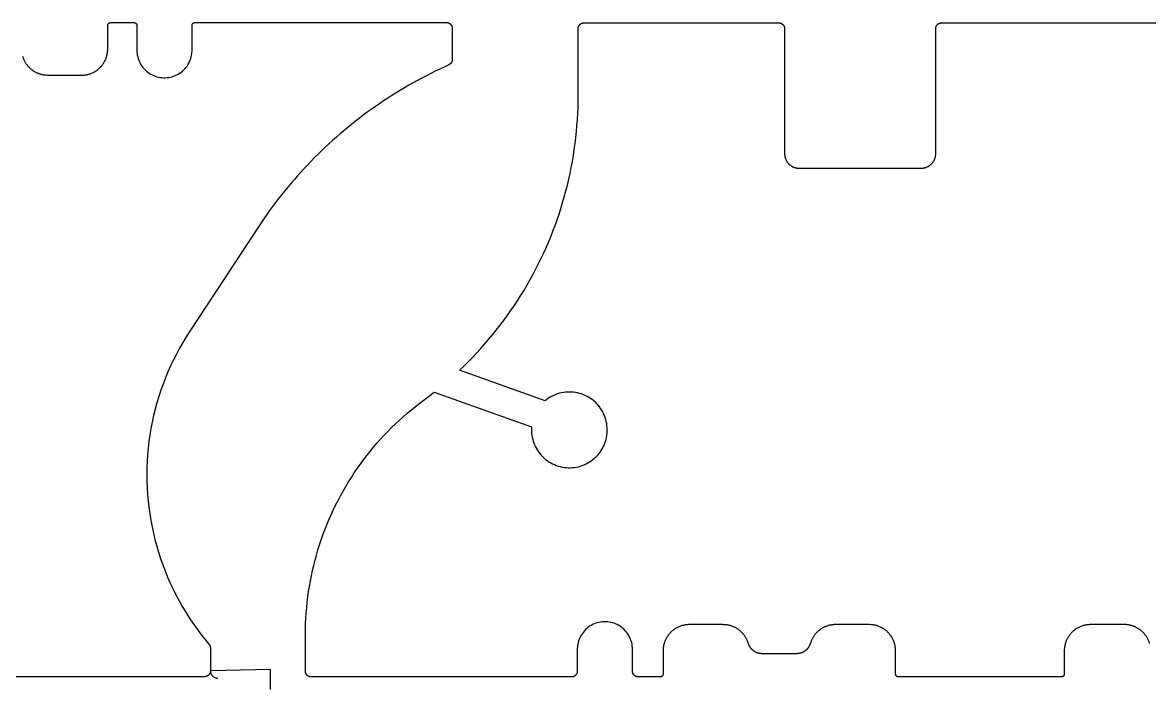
# Model space of a CAD drawing. Extents: x 15 to 3256, y 15 to 486.
# Drawn here: x 1513.2 to 1900.8, y 256.4 to 485.8 of the extents above; entities that cross this region are included whole.
import ezdxf

# ---------------------------------------------------------------- set-up
doc = ezdxf.new("R2010")
doc.units = 0

msp = doc.modelspace()

# ---------------------------------------------------------------- linework, layer by layer
at = {"layer": 'Layer 0', "color": 1}
for p, q in [((1542.5, 476.700012), (1542.5, 484.800018)), ((1543.5, 485.800018), (1551.5, 485.800018)), ((1552.5, 484.800018), (1552.5, 476.300018)), ((1571.5, 476.300018), (1571.5, 484.800018)), ((1572.5, 485.800018), (1659, 485.800018)), ((1706.300049, 485.700012), (1773.300049, 485.700012)), ((1829.300049, 485.700012), (1977.300049, 485.700012)), ((1661, 483.800018), (1661, 473.100006)), ((1704.300049, 460.700012), (1704.300049, 483.700012)), ((1775.300049, 483.700012), (1775.300049, 440.700012)), ((1827.300049, 440.700012), (1827.300049, 483.700012)), ((1521.800049, 467.700012), (1533.5, 467.700012)), ((1780.300049, 435.700012), (1822.300049, 435.700012)), ((1594.300049, 415.5), (1570.700073, 379.600006)), ((1693, 355.700012), (1663.5, 366.200012)), ((1651.300049, 356), (1654.800049, 358.700012)), ((1654.800049, 358.700012), (1688.300049, 346.700012)), ((1610.5, 262.700012), (1610.5, 275.399994)), ((1754.200073, 278.700012), (1742.5, 278.700012)), ((1804.5, 278.700012), (1792.800049, 278.700012)), ((1892.200073, 278.700012), (1880.5, 278.700012)), ((1577.800049, 270.700012), (1577.800049, 262.800018)), ((1704, 270.200012), (1704, 262.700012)), ((1723, 262.700012), (1723, 270.200012)), ((1733.5, 269.700012), (1733.5, 261.700012)), ((1779.400024, 268.700012), (1767.599976, 268.700012)), ((1813.5, 261.700012), (1813.5, 269.700012)), ((1871.5, 269.700012), (1871.5, 261.700012)), ((1575.800049, 260.800018), (1427.800049, 260.800018)), ((1598.5, 263.300018), (1577.800049, 262.800018)), ((1598.5, 256.399994), (1598.5, 263.300018)), ((1702, 260.700012), (1612.5, 260.700012)), ((1732.5, 260.700012), (1725, 260.700012)), ((1870.5, 260.700012), (1814.5, 260.700012))]:
    msp.add_line(p, q, dxfattribs=at)
for points in [[(1542.5, 484.800018), (1542.500488, 484.830811), (1542.501953, 484.861572), (1542.504272, 484.892273), (1542.507568, 484.922913), (1542.511841, 484.9534), (1542.516968, 484.983765), (1542.523193, 485.013947), (1542.530151, 485.043945), (1542.538208, 485.073669), (1542.546997, 485.10318), (1542.556885, 485.132385), (1542.567505, 485.161255), (1542.579102, 485.189789), (1542.591553, 485.217987), (1542.604858, 485.245758), (1542.619019, 485.273102), (1542.634033, 485.300018), (1542.64978, 485.326447), (1542.666382, 485.352386), (1542.683838, 485.377777), (1542.702026, 485.402649), (1542.720947, 485.426941), (1542.740601, 485.450623), (1542.760986, 485.473724), (1542.782104, 485.496155), (1542.803833, 485.517944), (1542.826294, 485.539032), (1542.849365, 485.559418), (1542.873047, 485.579102), (1542.897339, 485.598022), (1542.922241, 485.616211), (1542.947632, 485.633606), (1542.973511, 485.650238), (1543, 485.666046), (1543.026855, 485.68103), (1543.054199, 485.69519), (1543.082031, 485.708496), (1543.110229, 485.720917), (1543.138794, 485.732483), (1543.167603, 485.743164), (1543.196899, 485.75296), (1543.226318, 485.761841), (1543.256104, 485.769806), (1543.286011, 485.776855), (1543.316284, 485.78299), (1543.346558, 485.788177), (1543.377075, 485.79245), (1543.407715, 485.795746), (1543.438477, 485.798126), (1543.5, 485.800018)], [(1551.5, 485.800018), (1551.530762, 485.79953), (1551.561523, 485.798126), (1551.592163, 485.795746), (1551.622803, 485.79245), (1551.65332, 485.788208), (1551.683594, 485.78302), (1551.713745, 485.776886), (1551.743774, 485.769867), (1551.773438, 485.761902), (1551.802979, 485.753021), (1551.832153, 485.743256), (1551.860962, 485.732574), (1551.889526, 485.721039), (1551.917725, 485.708588), (1551.945435, 485.695313), (1551.972778, 485.681183), (1551.999756, 485.666199), (1552.026123, 485.650421), (1552.052002, 485.63382), (1552.077393, 485.616455), (1552.102295, 485.598297), (1552.126587, 485.579376), (1552.150269, 485.559723), (1552.17334, 485.539337), (1552.195801, 485.51828), (1552.217529, 485.496521), (1552.238647, 485.474121), (1552.259033, 485.45105), (1552.278687, 485.427399), (1552.297607, 485.403137), (1552.315796, 485.378296), (1552.333252, 485.352905), (1552.349854, 485.326996), (1552.365723, 485.300598), (1552.380737, 485.273712), (1552.394897, 485.246399), (1552.408203, 485.218628), (1552.420654, 485.190491), (1552.432251, 485.161987), (1552.442871, 485.133118), (1552.452637, 485.103943), (1552.461548, 485.074493), (1552.469604, 485.044769), (1552.476685, 485.014801), (1552.482788, 484.98465), (1552.488037, 484.954315), (1552.49231, 484.923828), (1552.495605, 484.893219), (1552.498047, 484.862549), (1552.5, 484.801025)], [(1571.5, 484.800018), (1571.500488, 484.830811), (1571.501953, 484.861572), (1571.504272, 484.892273), (1571.507568, 484.922913), (1571.511841, 484.9534), (1571.516968, 484.983765), (1571.523193, 485.013947), (1571.530151, 485.043945), (1571.538208, 485.073669), (1571.546997, 485.10318), (1571.556885, 485.132385), (1571.567505, 485.161255), (1571.579102, 485.189789), (1571.591553, 485.217987), (1571.604858, 485.245758), (1571.619019, 485.273102), (1571.634033, 485.300018), (1571.64978, 485.326447), (1571.666382, 485.352386), (1571.683838, 485.377777), (1571.702026, 485.402649), (1571.720947, 485.426941), (1571.740601, 485.450623), (1571.760986, 485.473724), (1571.782104, 485.496155), (1571.803833, 485.517944), (1571.826294, 485.539032), (1571.849365, 485.559418), (1571.873047, 485.579102), (1571.897339, 485.598022), (1571.922241, 485.616211), (1571.947632, 485.633606), (1571.973511, 485.650238), (1572, 485.666046), (1572.026855, 485.68103), (1572.054199, 485.69519), (1572.082031, 485.708496), (1572.110229, 485.720917), (1572.138794, 485.732483), (1572.167603, 485.743164), (1572.196899, 485.75296), (1572.226318, 485.761841), (1572.256104, 485.769806), (1572.286011, 485.776855), (1572.316284, 485.78299), (1572.346558, 485.788177), (1572.377075, 485.79245), (1572.407715, 485.795746), (1572.438477, 485.798126), (1572.5, 485.800018)], [(1659, 485.800018), (1659.061523, 485.799072), (1659.123047, 485.796234), (1659.184448, 485.791504), (1659.245605, 485.784882), (1659.306641, 485.776367), (1659.36731, 485.766022), (1659.427612, 485.753784), (1659.487549, 485.739685), (1659.546997, 485.723755), (1659.605957, 485.706024), (1659.664307, 485.686462), (1659.722046, 485.665131), (1659.779053, 485.642029), (1659.835449, 485.617188), (1659.890991, 485.590607), (1659.945679, 485.562347), (1659.99939, 485.53241), (1660.052246, 485.500824), (1660.104126, 485.467651), (1660.154907, 485.432861), (1660.20459, 485.396545), (1660.253174, 485.358734), (1660.300537, 485.319427), (1660.34668, 485.278687), (1660.391602, 485.236542), (1660.435059, 485.193024), (1660.477295, 485.148193), (1660.518066, 485.102081), (1660.557495, 485.054749), (1660.595337, 485.006226), (1660.631714, 484.956573), (1660.666504, 484.905792), (1660.699707, 484.854004), (1660.731323, 484.801178), (1660.761353, 484.747437), (1660.789673, 484.69278), (1660.816284, 484.637268), (1660.841187, 484.580963), (1660.86438, 484.523926), (1660.885742, 484.466217), (1660.905396, 484.407867), (1660.923218, 484.348938), (1660.939209, 484.28949), (1660.953369, 484.229584), (1660.965576, 484.16925), (1660.976074, 484.108582), (1660.984619, 484.047638), (1660.991333, 483.98645), (1660.996094, 483.925079), (1661, 483.802032)], [(1704.300049, 483.700012), (1704.301025, 483.761597), (1704.303833, 483.82312), (1704.308594, 483.884552), (1704.315186, 483.945801), (1704.32373, 484.006805), (1704.334106, 484.067505), (1704.346313, 484.127869), (1704.360474, 484.187836), (1704.376343, 484.247345), (1704.394165, 484.306305), (1704.413696, 484.364716), (1704.435059, 484.422485), (1704.458252, 484.479584), (1704.483154, 484.535919), (1704.509766, 484.591492), (1704.537964, 484.64621), (1704.567993, 484.700012), (1704.599609, 484.752869), (1704.632813, 484.804749), (1704.667603, 484.85556), (1704.703979, 484.905273), (1704.741943, 484.953857), (1704.78125, 485.001251), (1704.822021, 485.047394), (1704.864258, 485.092285), (1704.907837, 485.135834), (1704.952637, 485.17804), (1704.998779, 485.218811), (1705.046143, 485.258179), (1705.094727, 485.296051), (1705.144531, 485.332397), (1705.195313, 485.367218), (1705.247192, 485.400452), (1705.300049, 485.432068), (1705.353882, 485.462036), (1705.408569, 485.490326), (1705.464111, 485.516937), (1705.520508, 485.541809), (1705.577515, 485.564941), (1705.635376, 485.586334), (1705.693726, 485.605896), (1705.752686, 485.623657), (1705.812256, 485.639618), (1705.872192, 485.653717), (1705.932495, 485.665955), (1705.993286, 485.676331), (1706.054321, 485.684845), (1706.115479, 485.691467), (1706.17688, 485.696228), (1706.300049, 485.700012)], [(1773.300049, 485.700012), (1773.361572, 485.699066), (1773.423096, 485.696228), (1773.484497, 485.691498), (1773.545654, 485.684875), (1773.606689, 485.676361), (1773.667358, 485.666016), (1773.727661, 485.653778), (1773.787598, 485.639679), (1773.847046, 485.623749), (1773.906006, 485.606018), (1773.964355, 485.586456), (1774.022095, 485.565125), (1774.079102, 485.542023), (1774.135498, 485.517181), (1774.19104, 485.490601), (1774.245728, 485.462341), (1774.299438, 485.432404), (1774.352295, 485.400818), (1774.404175, 485.367645), (1774.454956, 485.332855), (1774.504639, 485.296539), (1774.553223, 485.258728), (1774.600586, 485.219421), (1774.646729, 485.17868), (1774.69165, 485.136536), (1774.735107, 485.093018), (1774.777344, 485.048187), (1774.818115, 485.002075), (1774.857544, 484.954742), (1774.895386, 484.906219), (1774.931763, 484.856567), (1774.966553, 484.805786), (1774.999756, 484.753998), (1775.031372, 484.701172), (1775.061401, 484.64743), (1775.089722, 484.592773), (1775.116333, 484.537262), (1775.141235, 484.480957), (1775.164429, 484.42392), (1775.185791, 484.366211), (1775.205444, 484.307861), (1775.223267, 484.248932), (1775.239258, 484.189484), (1775.253418, 484.129578), (1775.265625, 484.069244), (1775.276123, 484.008575), (1775.284668, 483.947632), (1775.291382, 483.886444), (1775.296143, 483.825073), (1775.300049, 483.702026)], [(1827.300049, 483.700012), (1827.301025, 483.761597), (1827.303833, 483.82312), (1827.308594, 483.884552), (1827.315186, 483.945801), (1827.32373, 484.006805), (1827.334106, 484.067505), (1827.346313, 484.127869), (1827.360474, 484.187836), (1827.376343, 484.247345), (1827.394165, 484.306305), (1827.413696, 484.364716), (1827.435059, 484.422485), (1827.458252, 484.479584), (1827.483154, 484.535919), (1827.509766, 484.591492), (1827.537964, 484.64621), (1827.567993, 484.700012), (1827.599609, 484.752869), (1827.632813, 484.804749), (1827.667603, 484.85556), (1827.703979, 484.905273), (1827.741943, 484.953857), (1827.78125, 485.001251), (1827.822021, 485.047394), (1827.864258, 485.092285), (1827.907837, 485.135834), (1827.952637, 485.17804), (1827.998779, 485.218811), (1828.046143, 485.258179), (1828.094727, 485.296051), (1828.144531, 485.332397), (1828.195313, 485.367218), (1828.247192, 485.400452), (1828.300049, 485.432068), (1828.353882, 485.462036), (1828.408569, 485.490326), (1828.464111, 485.516937), (1828.520508, 485.541809), (1828.577515, 485.564941), (1828.635376, 485.586334), (1828.693726, 485.605896), (1828.752686, 485.623657), (1828.812256, 485.639618), (1828.872192, 485.653717), (1828.932495, 485.665955), (1828.993286, 485.676331), (1829.054321, 485.684845), (1829.115479, 485.691467), (1829.17688, 485.696228), (1829.300049, 485.700012)], [(1513.200073, 474.200012), (1513.265991, 473.983643), (1513.33728, 473.769012), (1513.41394, 473.556274), (1513.496094, 473.34552), (1513.583374, 473.136902), (1513.676025, 472.930573), (1513.773804, 472.726654), (1513.876587, 472.525238), (1513.984619, 472.326508), (1514.097534, 472.130554), (1514.215332, 471.937531), (1514.338013, 471.747528), (1514.465454, 471.560699), (1514.597534, 471.377136), (1514.734253, 471.19696), (1514.875488, 471.020294), (1515.021118, 470.84726), (1515.171021, 470.677948), (1515.325195, 470.512482), (1515.483521, 470.350952), (1515.645752, 470.193481), (1515.812012, 470.040161), (1515.982178, 469.891083), (1516.155884, 469.746368), (1516.333252, 469.606079), (1516.51416, 469.470276), (1516.698364, 469.339111), (1516.885864, 469.212646), (1517.076538, 469.090942), (1517.270142, 468.974121), (1517.466675, 468.862183), (1517.665894, 468.75528), (1517.86792, 468.653412), (1518.072266, 468.556702), (1518.279053, 468.465149), (1518.488159, 468.378876), (1518.699341, 468.297913), (1518.912476, 468.22229), (1519.127441, 468.152069), (1519.344116, 468.087311), (1519.562378, 468.028046), (1519.782104, 467.974304), (1520.003052, 467.926147), (1520.225098, 467.883575), (1520.448242, 467.846619), (1520.672241, 467.815308), (1520.896973, 467.789642), (1521.122192, 467.769684), (1521.3479, 467.755432), (1521.800049, 467.744019)], [(1533.5, 467.700012), (1533.777344, 467.704285), (1534.054443, 467.717102), (1534.330933, 467.738464), (1534.606689, 467.768311), (1534.881348, 467.806671), (1535.154785, 467.853455), (1535.426636, 467.90863), (1535.696533, 467.972198), (1535.964478, 468.044006), (1536.230103, 468.124054), (1536.493042, 468.21228), (1536.753174, 468.308533), (1537.010132, 468.41275), (1537.263916, 468.524872), (1537.514038, 468.644714), (1537.760376, 468.772247), (1538.002563, 468.907288), (1538.240601, 469.049744), (1538.474121, 469.199432), (1538.702881, 469.356293), (1538.926636, 469.520081), (1539.145386, 469.690735), (1539.358643, 469.868011), (1539.566406, 470.051788), (1539.768433, 470.241882), (1539.964355, 470.43811), (1540.154297, 470.640259), (1540.337891, 470.848206), (1540.514893, 471.061676), (1540.685303, 471.280518), (1540.848877, 471.504517), (1541.005493, 471.733429), (1541.155029, 471.967072), (1541.297241, 472.2052), (1541.432007, 472.447601), (1541.559326, 472.694061), (1541.678955, 472.944305), (1541.790771, 473.19812), (1541.894775, 473.455261), (1541.990723, 473.715485), (1542.078613, 473.978546), (1542.158447, 474.244171), (1542.22998, 474.512146), (1542.293335, 474.782196), (1542.348267, 475.054077), (1542.394775, 475.327515), (1542.432739, 475.602234), (1542.462402, 475.878021), (1542.483398, 476.154602), (1542.5, 476.709015)], [(1552.5, 476.300018), (1552.518066, 475.714996), (1552.572021, 475.132202), (1552.661865, 474.553833), (1552.787109, 473.982117), (1552.947388, 473.419189), (1553.141968, 472.867188), (1553.370117, 472.328217), (1553.631104, 471.804321), (1553.923828, 471.297485), (1554.247192, 470.809631), (1554.599976, 470.342651), (1554.980957, 469.898254), (1555.388428, 469.478149), (1555.821167, 469.083984), (1556.277222, 468.717163), (1556.755005, 468.37915), (1557.252686, 468.071198), (1557.768433, 467.794464), (1558.300293, 467.550049), (1558.846191, 467.338806), (1559.403931, 467.161621), (1559.97168, 467.019073), (1560.546997, 466.911804), (1561.12793, 466.840118), (1561.712036, 466.804382), (1562.297363, 466.804688), (1562.881592, 466.841003), (1563.462402, 466.913239), (1564.037598, 467.021118), (1564.605103, 467.164185), (1565.162842, 467.341949), (1565.708374, 467.553741), (1566.23999, 467.798706), (1566.755493, 468.075928), (1567.25293, 468.384369), (1567.730347, 468.72287), (1568.186035, 469.090149), (1568.618286, 469.484772), (1569.025513, 469.905243), (1569.405884, 470.350006), (1569.758301, 470.817383), (1570.081177, 471.305542), (1570.373413, 471.812653), (1570.633789, 472.336792), (1570.86145, 472.876007), (1571.055542, 473.428192), (1571.21521, 473.991272), (1571.339844, 474.563141), (1571.429077, 475.141571), (1571.5, 476.309509)], [(1661, 473.10202), (1660.999512, 473.056), (1660.997925, 473.01004), (1660.995361, 472.964081), (1660.991699, 472.918243), (1660.987061, 472.872467), (1660.981201, 472.826813), (1660.974487, 472.781311), (1660.966553, 472.735962), (1660.957642, 472.690826), (1660.947754, 472.645905), (1660.936768, 472.601227), (1660.924805, 472.556793), (1660.911865, 472.512665), (1660.897827, 472.468842), (1660.882813, 472.425354), (1660.866699, 472.382233), (1660.849731, 472.339478), (1660.831787, 472.297119), (1660.812866, 472.255188), (1660.792847, 472.213715), (1660.772095, 472.172699), (1660.750244, 472.132202), (1660.727539, 472.092194), (1660.703857, 472.052704), (1660.679321, 472.013794), (1660.653931, 471.975464), (1660.627563, 471.937714), (1660.600464, 471.900574), (1660.572388, 471.864075), (1660.543579, 471.828247), (1660.513916, 471.79306), (1660.483398, 471.758575), (1660.452148, 471.724823), (1660.420166, 471.691772), (1660.387451, 471.659485), (1660.353882, 471.62796), (1660.319702, 471.597198), (1660.28479, 471.56723), (1660.249146, 471.538086), (1660.212891, 471.509766), (1660.176025, 471.482269), (1660.138428, 471.455658), (1660.100342, 471.429901), (1660.061646, 471.405029), (1660.022339, 471.381073), (1659.982544, 471.358002), (1659.942261, 471.335846), (1659.901367, 471.314636), (1659.860107, 471.294403), (1659.776123, 471.256744)], [(1659.799927, 471.199982), (1658.243652, 470.494385), (1656.69519, 469.771393), (1655.155029, 469.031189), (1653.623169, 468.273834), (1652.099976, 467.49939), (1650.585449, 466.708008), (1649.079834, 465.89975), (1647.583374, 465.074707), (1646.096191, 464.233032), (1644.618408, 463.374786), (1643.150513, 462.500092), (1641.692261, 461.60907), (1640.244263, 460.701813), (1638.806396, 459.778412), (1637.378906, 458.83905), (1635.961914, 457.883789), (1634.555786, 456.91275), (1633.160645, 455.926056), (1631.776489, 454.923889), (1630.403687, 453.906281), (1629.042358, 452.873413), (1627.692627, 451.825439), (1626.354614, 450.762421), (1625.028687, 449.68454), (1623.714722, 448.591888), (1622.413208, 447.48468), (1621.124023, 446.362976), (1619.847534, 445.226929), (1618.58374, 444.076721), (1617.332886, 442.912476), (1616.095093, 441.734314), (1614.870605, 440.542389), (1613.659424, 439.336884), (1612.461792, 438.11792), (1611.277832, 436.885681), (1610.107788, 435.640259), (1608.95166, 434.381866), (1607.809692, 433.110657), (1606.682007, 431.826752), (1605.568726, 430.530334), (1604.469971, 429.221558), (1603.385986, 427.900604), (1602.31665, 426.567596), (1601.262451, 425.222778), (1600.223267, 423.866241), (1599.199219, 422.498169), (1598.190552, 421.118774), (1597.197388, 419.72818), (1596.219849, 418.326599), (1594.312378, 415.491821)], [(1663.5, 366.199921), (1664.998413, 367.63562), (1666.473877, 369.095062), (1667.925659, 370.57785), (1669.35376, 372.083618), (1670.757568, 373.611969), (1672.136841, 375.162567), (1673.491089, 376.734955), (1674.82019, 378.328766), (1676.123657, 379.943573), (1677.401123, 381.57901), (1678.652344, 383.234589), (1679.877075, 384.909973), (1681.074829, 386.604645), (1682.245361, 388.318237), (1683.388428, 390.050293), (1684.503662, 391.800385), (1685.590942, 393.568024), (1686.64978, 395.352814), (1687.680054, 397.154266), (1688.681396, 398.971924), (1689.653564, 400.805328), (1690.596436, 402.654022), (1691.509644, 404.517548), (1692.392944, 406.395386), (1693.246216, 408.287109), (1694.069214, 410.192169), (1694.861572, 412.110168), (1695.623413, 414.040527), (1696.354248, 415.982819), (1697.053955, 417.936523), (1697.722412, 419.901154), (1698.359497, 421.87619), (1698.964844, 423.861145), (1699.538574, 425.85553), (1700.080322, 427.858795), (1700.589966, 429.870453), (1701.067627, 431.890015), (1701.512817, 433.916901), (1701.925659, 435.950653), (1702.30603, 437.990753), (1702.653809, 440.036652), (1702.96875, 442.08783), (1703.251099, 444.143799), (1703.500488, 446.203979), (1703.716919, 448.267914), (1703.900513, 450.334991), (1704.051025, 452.404785), (1704.168457, 454.476685), (1704.252808, 456.550201), (1704.322266, 460.699951)], [(1775.300049, 440.700012), (1775.302368, 440.546051), (1775.30957, 440.392212), (1775.321411, 440.238678), (1775.337891, 440.085571), (1775.359253, 439.933044), (1775.385132, 439.781281), (1775.415771, 439.630341), (1775.45105, 439.480438), (1775.490967, 439.331696), (1775.535278, 439.184265), (1775.584229, 439.038239), (1775.637695, 438.893799), (1775.695557, 438.751099), (1775.75769, 438.610199), (1775.824219, 438.471313), (1775.89502, 438.334534), (1775.969971, 438.200012), (1776.04895, 438.067841), (1776.13208, 437.938202), (1776.219116, 437.811157), (1776.309937, 437.686859), (1776.404663, 437.565399), (1776.503052, 437.44693), (1776.60498, 437.331543), (1776.710449, 437.21936), (1776.819336, 437.110443), (1776.931519, 437.004974), (1777.046997, 436.902985), (1777.165405, 436.804626), (1777.286865, 436.70993), (1777.411133, 436.619019), (1777.538208, 436.532013), (1777.667847, 436.448944), (1777.800049, 436.369904), (1777.93457, 436.294952), (1778.071289, 436.224213), (1778.210205, 436.157684), (1778.351074, 436.09549), (1778.493774, 436.037659), (1778.638306, 435.984253), (1778.784302, 435.935303), (1778.931763, 435.8909), (1779.080444, 435.851044), (1779.230347, 435.815765), (1779.381348, 435.785156), (1779.533081, 435.759186), (1779.685547, 435.737915), (1779.838745, 435.721344), (1779.992188, 435.709503), (1780.300049, 435.700012)], [(1822.300049, 435.700012), (1822.454102, 435.702393), (1822.608032, 435.709503), (1822.761719, 435.721375), (1822.914917, 435.737946), (1823.067505, 435.759247), (1823.21936, 435.785248), (1823.370361, 435.815918), (1823.520386, 435.851227), (1823.669189, 435.891113), (1823.816772, 435.935608), (1823.962891, 435.984589), (1824.1073, 436.038086), (1824.250122, 436.095978), (1824.391113, 436.158264), (1824.530029, 436.224854), (1824.66687, 436.295685), (1824.801514, 436.370728), (1824.933716, 436.44986), (1825.063477, 436.53302), (1825.190552, 436.620148), (1825.314819, 436.711182), (1825.436401, 436.805969), (1825.55481, 436.904449), (1825.670288, 437.006561), (1825.782471, 437.112152), (1825.891357, 437.221161), (1825.996826, 437.333496), (1826.098877, 437.449005), (1826.197266, 437.567596), (1826.29187, 437.689178), (1826.382813, 437.813629), (1826.469849, 437.940796), (1826.552856, 438.070587), (1826.631836, 438.202911), (1826.706787, 438.337555), (1826.777466, 438.474487), (1826.843872, 438.613495), (1826.906006, 438.754517), (1826.963745, 438.897369), (1827.01709, 439.041931), (1827.065918, 439.18808), (1827.110352, 439.335663), (1827.150024, 439.484528), (1827.185181, 439.634552), (1827.215698, 439.785614), (1827.241577, 439.9375), (1827.262695, 440.090149), (1827.279175, 440.243347), (1827.290894, 440.397003), (1827.300049, 440.705017)], [(1570.700073, 379.600067), (1569.480835, 377.689636), (1568.310059, 375.749146), (1567.188599, 373.779785), (1566.116943, 371.782837), (1565.095825, 369.759552), (1564.125977, 367.711243), (1563.208008, 365.63916), (1562.342529, 363.544617), (1561.529907, 361.428986), (1560.770874, 359.293549), (1560.065796, 357.139709), (1559.415039, 354.968811), (1558.819214, 352.782196), (1558.278564, 350.581299), (1557.793579, 348.367523), (1557.364258, 346.142212), (1556.991211, 343.906799), (1556.674438, 341.66272), (1556.414307, 339.411377), (1556.210938, 337.154205), (1556.064331, 334.892639), (1555.974731, 332.628082), (1555.942139, 330.362), (1555.966553, 328.095795), (1556.048096, 325.830933), (1556.186523, 323.568848), (1556.381836, 321.310944), (1556.633789, 319.058685), (1556.942505, 316.813477), (1557.307495, 314.576752), (1557.72876, 312.349915), (1558.205811, 310.134399), (1558.738525, 307.931549), (1559.326538, 305.742828), (1559.96936, 303.569611), (1560.666748, 301.413239), (1561.418091, 299.275085), (1562.223145, 297.156555), (1563.081055, 295.058929), (1563.991577, 292.983551), (1564.954102, 290.931732), (1565.967773, 288.904785), (1567.032349, 286.904022), (1568.146729, 284.930634), (1569.310547, 282.985931), (1570.522827, 281.071136), (1571.782959, 279.187469), (1573.090088, 277.33609), (1574.443481, 275.518188), (1577.285156, 271.987335)], [(1712.900146, 339.800049), (1713.199585, 340.430084), (1713.464844, 341.075287), (1713.69519, 341.733765), (1713.889893, 342.403656), (1714.048462, 343.082977), (1714.17041, 343.769867), (1714.255371, 344.46228), (1714.303101, 345.158234), (1714.313354, 345.855774), (1714.286377, 346.552826), (1714.222046, 347.247467), (1714.120483, 347.937653), (1713.982178, 348.621399), (1713.807495, 349.296753), (1713.596802, 349.961792), (1713.350708, 350.614563), (1713.070068, 351.253204), (1712.755615, 351.875916), (1712.408203, 352.480865), (1712.028931, 353.066345), (1711.618774, 353.630646), (1711.178955, 354.17218), (1710.710815, 354.689331), (1710.215576, 355.180695), (1709.694824, 355.644806), (1709.149902, 356.080322), (1708.582397, 356.486053), (1707.993896, 356.860748), (1707.386353, 357.2034), (1706.761108, 357.513), (1706.120361, 357.788666), (1705.465698, 358.029572), (1704.79895, 358.235077), (1704.122314, 358.404541), (1703.4375, 358.537537), (1702.746582, 358.633606), (1702.051392, 358.692535), (1701.354126, 358.714142), (1700.656738, 358.698334), (1699.961182, 358.645203), (1699.269409, 358.55484), (1698.583496, 358.427582), (1697.905396, 358.263733), (1697.237061, 358.063782), (1696.580444, 357.828308), (1695.937378, 357.557983), (1695.309692, 357.253601), (1694.699097, 356.916016), (1694.107666, 356.546204), (1692.988281, 355.714233)], [(1610.5, 275.399994), (1610.516846, 277.237732), (1610.567505, 279.074829), (1610.651978, 280.910675), (1610.770142, 282.74469), (1610.921875, 284.576202), (1611.1073, 286.404633), (1611.326416, 288.22934), (1611.578857, 290.049683), (1611.864868, 291.865112), (1612.184082, 293.674988), (1612.536499, 295.478668), (1612.921997, 297.275574), (1613.340576, 299.065094), (1613.79187, 300.846619), (1614.275757, 302.619537), (1614.792236, 304.38327), (1615.341064, 306.137238), (1615.921997, 307.880798), (1616.534912, 309.613403), (1617.179443, 311.334442), (1617.855591, 313.043335), (1618.56311, 314.739532), (1619.301514, 316.422424), (1620.070801, 318.091461), (1620.870605, 319.746094), (1621.700684, 321.385742), (1622.560791, 323.009857), (1623.450562, 324.617889), (1624.369751, 326.20932), (1625.318115, 327.783569), (1626.295166, 329.340118), (1627.300659, 330.878479), (1628.334229, 332.398071), (1629.395508, 333.898438), (1630.484253, 335.379028), (1631.600098, 336.839355), (1632.742432, 338.278961), (1633.911133, 339.697296), (1635.105713, 341.093933), (1636.325684, 342.468384), (1637.570679, 343.82016), (1638.840454, 345.148865), (1640.134277, 346.453979), (1641.452026, 347.735107), (1642.792969, 348.991791), (1644.156738, 350.223633), (1645.543091, 351.430237), (1646.951294, 352.611115), (1648.380859, 353.76593), (1651.302979, 355.995972)], [(1688.300049, 346.700012), (1688.265015, 345.998474), (1688.267822, 345.296051), (1688.308472, 344.594818), (1688.386841, 343.89679), (1688.502686, 343.20401), (1688.655762, 342.518433), (1688.845459, 341.842133), (1689.071289, 341.177002), (1689.33252, 340.525024), (1689.628662, 339.888031), (1689.958618, 339.267944), (1690.321411, 338.666504), (1690.716064, 338.08548), (1691.141602, 337.52655), (1691.596436, 336.991333), (1692.07959, 336.481415), (1692.589355, 335.99823), (1693.124512, 335.543213), (1693.68335, 335.117676), (1694.264282, 334.722839), (1694.865601, 334.359863), (1695.485718, 334.029816), (1696.122559, 333.733643), (1696.774536, 333.472168), (1697.439575, 333.246216), (1698.115845, 333.056396), (1698.801392, 332.903259), (1699.494141, 332.787262), (1700.192261, 332.708771), (1700.893433, 332.667938), (1701.595825, 332.664948), (1702.297363, 332.699799), (1702.996094, 332.772369), (1703.689819, 332.882477), (1704.376587, 333.029785), (1705.054443, 333.213837), (1705.721436, 333.434143), (1706.37561, 333.690063), (1707.015015, 333.980804), (1707.637817, 334.305573), (1708.24231, 334.663422), (1708.826538, 335.053314), (1709.388916, 335.474091), (1709.927979, 335.92453), (1710.441895, 336.403351), (1710.929199, 336.909149), (1711.388672, 337.44046), (1711.818848, 337.995758), (1712.218506, 338.573425), (1712.921631, 339.789063)], [(1723, 270.209503), (1722.981445, 270.794128), (1722.92688, 271.376495), (1722.836548, 271.954407), (1722.710938, 272.525665), (1722.550293, 273.088104), (1722.355469, 273.639618), (1722.126953, 274.17807), (1721.865845, 274.701447), (1721.572998, 275.207764), (1721.249512, 275.695099), (1720.896606, 276.161591), (1720.515747, 276.605469), (1720.108154, 277.025085), (1719.675659, 277.418823), (1719.219727, 277.785217), (1718.742065, 278.122833), (1718.244507, 278.43042), (1717.729004, 278.706787), (1717.19751, 278.950928), (1716.651978, 279.161896), (1716.094482, 279.338867), (1715.5271, 279.481232), (1714.952026, 279.588379), (1714.371582, 279.659943), (1713.78772, 279.695648), (1713.202759, 279.695374), (1712.619019, 279.659088), (1712.038574, 279.586914), (1711.463623, 279.479187), (1710.896484, 279.336273), (1710.339111, 279.158752), (1709.793823, 278.947235), (1709.262451, 278.702576), (1708.747314, 278.425659), (1708.25, 278.117584), (1707.772705, 277.77948), (1707.317139, 277.412659), (1706.88501, 277.018494), (1706.477905, 276.59848), (1706.097412, 276.154205), (1705.745117, 275.687347), (1705.422119, 275.199707), (1705.129639, 274.693085), (1704.869019, 274.169464), (1704.641113, 273.630768), (1704.446777, 273.079071), (1704.286743, 272.516479), (1704.161621, 271.945099), (1704.072021, 271.367096), (1704, 270.200012)], [(1742.5, 278.700012), (1742.2229, 278.69574), (1741.945923, 278.682953), (1741.669556, 278.661621), (1741.394043, 278.631805), (1741.119507, 278.593506), (1740.846191, 278.546783), (1740.574585, 278.491638), (1740.30481, 278.428192), (1740.036987, 278.356445), (1739.771606, 278.276489), (1739.508789, 278.188385), (1739.248779, 278.092255), (1738.991943, 277.988159), (1738.738403, 277.87619), (1738.488403, 277.75647), (1738.242188, 277.62912), (1738, 277.494232), (1737.762085, 277.351959), (1737.528687, 277.202423), (1737.300049, 277.045776), (1737.076294, 276.882172), (1736.857666, 276.711731), (1736.644409, 276.534668), (1736.436768, 276.351105), (1736.234741, 276.161224), (1736.038818, 275.96521), (1735.848877, 275.763275), (1735.665405, 275.555573), (1735.488281, 275.342316), (1735.317871, 275.123718), (1735.154175, 274.899994), (1734.997559, 274.671295), (1734.848022, 274.437897), (1734.705811, 274.200012), (1734.570923, 273.957855), (1734.443481, 273.71167), (1734.323853, 273.46167), (1734.211914, 273.208099), (1734.107788, 272.951202), (1734.011597, 272.691223), (1733.923584, 272.428406), (1733.843628, 272.162994), (1733.771851, 271.895233), (1733.708374, 271.625427), (1733.653198, 271.35376), (1733.606567, 271.080536), (1733.568237, 270.80603), (1733.538452, 270.530426), (1733.51709, 270.254059), (1733.5, 269.700012)], [(1762.800049, 272.300018), (1762.732178, 272.514557), (1762.659058, 272.727325), (1762.580566, 272.938202), (1762.496948, 273.147034), (1762.407959, 273.353699), (1762.313965, 273.558105), (1762.214722, 273.760071), (1762.110596, 273.959473), (1762.001465, 274.15625), (1761.887451, 274.350189), (1761.768555, 274.541229), (1761.644897, 274.729218), (1761.516724, 274.914093), (1761.383789, 275.095642), (1761.24646, 275.273865), (1761.104736, 275.448547), (1760.958618, 275.619659), (1760.808228, 275.787018), (1760.653687, 275.950592), (1760.495239, 276.110229), (1760.332642, 276.265869), (1760.166382, 276.417358), (1759.996338, 276.564667), (1759.822632, 276.707642), (1759.645386, 276.846252), (1759.464722, 276.980347), (1759.280762, 277.109894), (1759.093628, 277.234802), (1758.90332, 277.35498), (1758.710205, 277.470367), (1758.514282, 277.580841), (1758.315552, 277.686401), (1758.114258, 277.786957), (1757.910522, 277.882446), (1757.704468, 277.972778), (1757.496216, 278.057953), (1757.285889, 278.137878), (1757.073608, 278.212494), (1756.859619, 278.281769), (1756.643921, 278.345673), (1756.426636, 278.404175), (1756.208008, 278.457184), (1755.988037, 278.50473), (1755.766968, 278.546722), (1755.545044, 278.583191), (1755.322144, 278.614105), (1755.098511, 278.639404), (1754.87439, 278.659088), (1754.649902, 278.673157), (1754.200073, 278.684418)], [(1792.800049, 278.700012), (1792.574707, 278.697205), (1792.349487, 278.688721), (1792.124512, 278.674622), (1791.900024, 278.654907), (1791.676025, 278.629547), (1791.452759, 278.598602), (1791.230347, 278.562073), (1791.009033, 278.519989), (1790.788696, 278.472382), (1790.569702, 278.41925), (1790.352051, 278.360687), (1790.135864, 278.296661), (1789.921509, 278.227264), (1789.708862, 278.152496), (1789.498169, 278.072449), (1789.289551, 277.987122), (1789.08313, 277.896637), (1788.879028, 277.800995), (1788.677368, 277.700256), (1788.478394, 277.594513), (1788.282104, 277.483826), (1788.088623, 277.368256), (1787.898071, 277.247864), (1787.710571, 277.122742), (1787.526245, 276.992981), (1787.345337, 276.858643), (1787.167725, 276.719788), (1786.993774, 276.576569), (1786.823364, 276.429016), (1786.656738, 276.277252), (1786.494019, 276.121338), (1786.335205, 275.961426), (1786.18042, 275.797577), (1786.029785, 275.629913), (1785.883423, 275.458527), (1785.741455, 275.283508), (1785.60376, 275.105011), (1785.470703, 274.923126), (1785.342163, 274.737946), (1785.218384, 274.549622), (1785.099365, 274.358246), (1784.985107, 274.163971), (1784.875732, 273.966858), (1784.771484, 273.76712), (1784.672119, 273.564789), (1784.577881, 273.360046), (1784.48877, 273.153015), (1784.404907, 272.943817), (1784.326294, 272.732574), (1784.185181, 272.304504)], [(1813.5, 269.709015), (1813.495483, 269.985992), (1813.482422, 270.262695), (1813.460815, 270.538849), (1813.430786, 270.81424), (1813.392212, 271.088562), (1813.345337, 271.361572), (1813.289917, 271.632996), (1813.226318, 271.902588), (1813.154419, 272.170105), (1813.074341, 272.435272), (1812.986084, 272.697876), (1812.889771, 272.957611), (1812.785522, 273.214264), (1812.673462, 273.46759), (1812.553589, 273.717346), (1812.426147, 273.963287), (1812.29126, 274.2052), (1812.148926, 274.442841), (1811.999268, 274.675995), (1811.842651, 274.904449), (1811.678955, 275.12796), (1811.508545, 275.346313), (1811.331421, 275.559326), (1811.147827, 275.766785), (1810.958008, 275.968506), (1810.762085, 276.164276), (1810.560181, 276.353943), (1810.352539, 276.537292), (1810.139282, 276.714172), (1809.920776, 276.884399), (1809.697021, 277.047821), (1809.468506, 277.204285), (1809.235229, 277.353638), (1808.997437, 277.495728), (1808.755371, 277.630463), (1808.509277, 277.75766), (1808.259399, 277.877228), (1808.005981, 277.989044), (1807.749146, 278.093018), (1807.48938, 278.189056), (1807.226685, 278.277039), (1806.961426, 278.356873), (1806.693848, 278.428528), (1806.424194, 278.491913), (1806.15271, 278.546967), (1805.879639, 278.593628), (1805.605347, 278.631897), (1805.329834, 278.661682), (1805.053711, 278.682953), (1804.5, 278.700012)], [(1880.5, 278.700012), (1880.2229, 278.69574), (1879.945923, 278.682953), (1879.669556, 278.661621), (1879.394043, 278.631805), (1879.119507, 278.593506), (1878.846191, 278.546783), (1878.574585, 278.491638), (1878.30481, 278.428192), (1878.036987, 278.356445), (1877.771606, 278.276489), (1877.508789, 278.188385), (1877.248779, 278.092255), (1876.991943, 277.988159), (1876.738403, 277.87619), (1876.488403, 277.75647), (1876.242188, 277.62912), (1876, 277.494232), (1875.762085, 277.351959), (1875.528687, 277.202423), (1875.300049, 277.045776), (1875.076294, 276.882172), (1874.857666, 276.711731), (1874.644409, 276.534668), (1874.436768, 276.351105), (1874.234741, 276.161224), (1874.038818, 275.96521), (1873.848877, 275.763275), (1873.665405, 275.555573), (1873.488281, 275.342316), (1873.317871, 275.123718), (1873.154175, 274.899994), (1872.997559, 274.671295), (1872.848022, 274.437897), (1872.705811, 274.200012), (1872.570923, 273.957855), (1872.443481, 273.71167), (1872.323853, 273.46167), (1872.211914, 273.208099), (1872.107788, 272.951202), (1872.011597, 272.691223), (1871.923584, 272.428406), (1871.843628, 272.162994), (1871.771851, 271.895233), (1871.708374, 271.625427), (1871.653198, 271.35376), (1871.606567, 271.080536), (1871.568237, 270.80603), (1871.538452, 270.530426), (1871.51709, 270.254059), (1871.5, 269.700012)], [(1900.799927, 272.400024), (1900.730225, 272.612762), (1900.655273, 272.823669), (1900.575073, 273.032684), (1900.489746, 273.239624), (1900.399292, 273.444397), (1900.303833, 273.646851), (1900.203247, 273.846863), (1900.097778, 274.044342), (1899.987549, 274.239136), (1899.872437, 274.431122), (1899.752563, 274.620178), (1899.628052, 274.806213), (1899.498901, 274.989105), (1899.365356, 275.168701), (1899.227295, 275.344971), (1899.084961, 275.517731), (1898.938354, 275.68692), (1898.78772, 275.852386), (1898.632813, 276.014099), (1898.474121, 276.171875), (1898.311401, 276.325684), (1898.14502, 276.475403), (1897.974976, 276.620941), (1897.80127, 276.762238), (1897.624146, 276.899139), (1897.443726, 277.031616), (1897.26001, 277.159576), (1897.073242, 277.282928), (1896.883423, 277.401611), (1896.690796, 277.515533), (1896.495361, 277.624634), (1896.297241, 277.728851), (1896.096558, 277.828125), (1895.893555, 277.922394), (1895.688232, 278.011566), (1895.480713, 278.095642), (1895.27124, 278.1745), (1895.059814, 278.248169), (1894.84668, 278.316559), (1894.631836, 278.379608), (1894.415649, 278.437317), (1894.197998, 278.489655), (1893.979126, 278.53656), (1893.759033, 278.578003), (1893.538208, 278.613983), (1893.316406, 278.64447), (1893.093872, 278.669434), (1892.870972, 278.688873), (1892.647461, 278.702759), (1892.199951, 278.713867)], [(1577.300049, 272), (1577.318115, 271.978912), (1577.335815, 271.95755), (1577.353271, 271.935944), (1577.370361, 271.914124), (1577.387207, 271.892059), (1577.403687, 271.869751), (1577.419922, 271.847198), (1577.435791, 271.824432), (1577.451416, 271.801453), (1577.466675, 271.778259), (1577.481567, 271.754852), (1577.496094, 271.731262), (1577.510376, 271.707428), (1577.524292, 271.683411), (1577.537842, 271.65921), (1577.551147, 271.634827), (1577.563965, 271.61026), (1577.576538, 271.58551), (1577.588745, 271.560577), (1577.600586, 271.535492), (1577.612183, 271.510223), (1577.623291, 271.484802), (1577.634033, 271.459259), (1577.644531, 271.433533), (1577.654541, 271.407684), (1577.664307, 271.381683), (1577.673706, 271.35553), (1577.682617, 271.329285), (1577.691284, 271.302887), (1577.699463, 271.276398), (1577.707397, 271.249786), (1577.714844, 271.223053), (1577.722046, 271.196228), (1577.72876, 271.169312), (1577.735107, 271.142303), (1577.741089, 271.115204), (1577.746704, 271.088043), (1577.751953, 271.060791), (1577.756836, 271.033447), (1577.761353, 271.006073), (1577.765381, 270.978607), (1577.769043, 270.951111), (1577.772461, 270.923553), (1577.775391, 270.895966), (1577.777832, 270.868317), (1577.780029, 270.840637), (1577.78186, 270.812958), (1577.783203, 270.785217), (1577.78418, 270.757507), (1577.785034, 270.701996)], [(1767.599976, 268.700012), (1767.473755, 268.701599), (1767.347778, 268.70639), (1767.221802, 268.714325), (1767.096069, 268.725464), (1766.970703, 268.739746), (1766.845825, 268.757202), (1766.721313, 268.777832), (1766.597412, 268.801544), (1766.474121, 268.82843), (1766.351563, 268.858368), (1766.229736, 268.891418), (1766.108887, 268.927521), (1765.988892, 268.966675), (1765.869995, 269.00882), (1765.752197, 269.053955), (1765.635498, 269.102081), (1765.520142, 269.153107), (1765.406128, 269.207031), (1765.293457, 269.263824), (1765.182251, 269.323425), (1765.07251, 269.385834), (1764.964478, 269.450989), (1764.858154, 269.518829), (1764.75354, 269.589355), (1764.650635, 269.662476), (1764.549683, 269.73819), (1764.450684, 269.816406), (1764.35376, 269.897125), (1764.258789, 269.980225), (1764.166016, 270.065735), (1764.075439, 270.153534), (1763.987061, 270.243591), (1763.901001, 270.335876), (1763.817261, 270.430267), (1763.735962, 270.526764), (1763.657104, 270.625275), (1763.580811, 270.725739), (1763.50708, 270.828094), (1763.435913, 270.932281), (1763.36731, 271.038239), (1763.301514, 271.145874), (1763.238525, 271.255157), (1763.178223, 271.365997), (1763.120728, 271.478302), (1763.06604, 271.592041), (1763.014282, 271.707123), (1762.965454, 271.823456), (1762.919556, 271.94101), (1762.876709, 272.059662), (1762.799927, 272.300018)], [(1784.200073, 272.300018), (1784.163208, 272.179352), (1784.123291, 272.059662), (1784.080444, 271.94101), (1784.034546, 271.823456), (1783.985718, 271.707123), (1783.93396, 271.592041), (1783.879272, 271.478302), (1783.821777, 271.365997), (1783.761475, 271.255157), (1783.698486, 271.145874), (1783.63269, 271.038239), (1783.564087, 270.932281), (1783.49292, 270.828094), (1783.419189, 270.725739), (1783.342896, 270.625275), (1783.264038, 270.526764), (1783.182739, 270.430267), (1783.098999, 270.335876), (1783.012939, 270.243591), (1782.924561, 270.153534), (1782.833984, 270.065735), (1782.741211, 269.980225), (1782.64624, 269.897125), (1782.549316, 269.816406), (1782.450317, 269.73819), (1782.349365, 269.662476), (1782.24646, 269.589355), (1782.141846, 269.518829), (1782.035522, 269.450989), (1781.92749, 269.385834), (1781.817749, 269.323425), (1781.706543, 269.263824), (1781.593872, 269.207031), (1781.479858, 269.153107), (1781.364502, 269.102081), (1781.247803, 269.053955), (1781.130005, 269.00882), (1781.011108, 268.966675), (1780.891113, 268.927521), (1780.770264, 268.891418), (1780.648438, 268.858368), (1780.525879, 268.82843), (1780.402588, 268.801544), (1780.278687, 268.777832), (1780.154175, 268.757202), (1780.029297, 268.739746), (1779.903931, 268.725464), (1779.778198, 268.714325), (1779.652222, 268.70639), (1779.400024, 268.700012)], [(1900.876709, 272.159668), (1900.799927, 272.400024)], [(1577.800049, 262.802032), (1577.799194, 262.740387), (1577.796387, 262.678833), (1577.791748, 262.617371), (1577.785156, 262.556091), (1577.776611, 262.495026), (1577.766357, 262.434265), (1577.75415, 262.37384), (1577.740112, 262.313843), (1577.724121, 262.254303), (1577.706421, 262.195251), (1577.68689, 262.13681), (1577.665527, 262.078979), (1577.642456, 262.02182), (1577.617554, 261.965424), (1577.591064, 261.909821), (1577.562744, 261.855042), (1577.532715, 261.801178), (1577.501221, 261.74826), (1577.467896, 261.69635), (1577.433105, 261.645477), (1577.396851, 261.595703), (1577.358887, 261.547058), (1577.31958, 261.499634), (1577.278809, 261.45343), (1577.236572, 261.408478), (1577.192993, 261.364868), (1577.148193, 261.322632), (1577.101929, 261.281799), (1577.054565, 261.242401), (1577.005981, 261.204498), (1576.956299, 261.168091), (1576.905396, 261.13324), (1576.853516, 261.099945), (1576.800659, 261.068298), (1576.746826, 261.0383), (1576.692017, 261.009949), (1576.636475, 260.983307), (1576.580078, 260.958405), (1576.522949, 260.935242), (1576.46521, 260.913849), (1576.406738, 260.894257), (1576.347778, 260.876465), (1576.288208, 260.860504), (1576.228149, 260.846375), (1576.167725, 260.834106), (1576.107056, 260.82373), (1576.046021, 260.815186), (1575.984741, 260.808563), (1575.923218, 260.803802), (1575.800049, 260.800018)], [(1577.800049, 262.800018), (1577.80127, 262.721069), (1577.805054, 262.642212), (1577.811279, 262.563477), (1577.819946, 262.485016), (1577.831177, 262.40686), (1577.844849, 262.329071), (1577.860962, 262.251801), (1577.879395, 262.175018), (1577.900391, 262.098907), (1577.923706, 262.023468), (1577.949463, 261.948822), (1577.977417, 261.875), (1578.007813, 261.802124), (1578.040527, 261.730255), (1578.075439, 261.659424), (1578.112549, 261.589752), (1578.151855, 261.521271), (1578.193237, 261.454071), (1578.236816, 261.388214), (1578.282471, 261.323761), (1578.330078, 261.260773), (1578.379639, 261.199341), (1578.431152, 261.139496), (1578.484497, 261.081299), (1578.539795, 261.024841), (1578.59668, 260.970123), (1578.655273, 260.917236), (1578.715576, 260.866241), (1578.777466, 260.817169), (1578.84082, 260.770081), (1578.90564, 260.725006), (1578.971924, 260.682007), (1579.039429, 260.641113), (1579.108276, 260.602386), (1579.178223, 260.565857), (1579.249268, 260.531555), (1579.321533, 260.499481), (1579.394653, 260.469727), (1579.468628, 260.442322), (1579.543579, 260.417236), (1579.619141, 260.394531), (1579.695435, 260.374237), (1579.772339, 260.356354), (1579.849854, 260.340912), (1579.927734, 260.327911), (1580.005981, 260.317383), (1580.084473, 260.309326), (1580.163208, 260.303772), (1580.242188, 260.30069), (1580.400024, 260.302032)], [(1612.5, 260.700012), (1612.438354, 260.700958), (1612.376831, 260.703796), (1612.31543, 260.708557), (1612.254272, 260.715179), (1612.193237, 260.723694), (1612.132446, 260.73407), (1612.072144, 260.746307), (1612.012207, 260.760406), (1611.952637, 260.776367), (1611.893677, 260.794128), (1611.835327, 260.81369), (1611.777466, 260.835083), (1611.720459, 260.858215), (1611.664063, 260.883087), (1611.608521, 260.909698), (1611.553833, 260.937988), (1611.5, 260.967957), (1611.447144, 260.999573), (1611.395264, 261.032806), (1611.344482, 261.067627), (1611.294678, 261.103973), (1611.246094, 261.141846), (1611.19873, 261.181213), (1611.152588, 261.221985), (1611.107788, 261.264191), (1611.064209, 261.307739), (1611.021973, 261.352631), (1610.981201, 261.398773), (1610.941895, 261.446167), (1610.903931, 261.494751), (1610.867554, 261.544464), (1610.832764, 261.595276), (1610.799561, 261.647156), (1610.767944, 261.700012), (1610.738037, 261.753815), (1610.709717, 261.808533), (1610.683105, 261.864105), (1610.658203, 261.920441), (1610.63501, 261.977539), (1610.613647, 262.035309), (1610.594116, 262.093719), (1610.576294, 262.152679), (1610.560425, 262.212189), (1610.546265, 262.272156), (1610.534058, 262.33252), (1610.523682, 262.393219), (1610.515137, 262.454224), (1610.508545, 262.515472), (1610.503784, 262.576874), (1610.5, 262.700012)], [(1704, 262.702026), (1703.999146, 262.640381), (1703.996338, 262.578827), (1703.991699, 262.517365), (1703.985107, 262.456085), (1703.976563, 262.39502), (1703.966309, 262.334259), (1703.954102, 262.273834), (1703.940063, 262.213837), (1703.924072, 262.154297), (1703.906372, 262.095245), (1703.886841, 262.036804), (1703.865479, 261.978973), (1703.842407, 261.921814), (1703.817505, 261.865417), (1703.791016, 261.809814), (1703.762695, 261.755035), (1703.732666, 261.701172), (1703.701172, 261.648254), (1703.667847, 261.596344), (1703.633057, 261.545471), (1703.596802, 261.495697), (1703.558838, 261.447052), (1703.519531, 261.399628), (1703.47876, 261.353424), (1703.436523, 261.308472), (1703.392944, 261.264862), (1703.348145, 261.222626), (1703.30188, 261.181793), (1703.254517, 261.142395), (1703.205933, 261.104492), (1703.15625, 261.068085), (1703.105347, 261.033234), (1703.053467, 260.999939), (1703.00061, 260.968292), (1702.946777, 260.938293), (1702.891968, 260.909943), (1702.836426, 260.883301), (1702.780029, 260.858398), (1702.7229, 260.835236), (1702.665161, 260.813843), (1702.606689, 260.79425), (1702.547729, 260.776459), (1702.488159, 260.760498), (1702.428101, 260.746368), (1702.367676, 260.7341), (1702.307007, 260.723724), (1702.245972, 260.715179), (1702.184692, 260.708557), (1702.123169, 260.703796), (1702, 260.700012)], [(1725, 260.700012), (1724.938354, 260.700958), (1724.876831, 260.703796), (1724.81543, 260.708557), (1724.754272, 260.715179), (1724.693237, 260.723694), (1724.632446, 260.73407), (1724.572144, 260.746307), (1724.512207, 260.760406), (1724.452637, 260.776367), (1724.393677, 260.794128), (1724.335327, 260.81369), (1724.277466, 260.835083), (1724.220459, 260.858215), (1724.164063, 260.883087), (1724.108521, 260.909698), (1724.053833, 260.937988), (1724, 260.967957), (1723.947144, 260.999573), (1723.895264, 261.032806), (1723.844482, 261.067627), (1723.794678, 261.103973), (1723.746094, 261.141846), (1723.69873, 261.181213), (1723.652588, 261.221985), (1723.607788, 261.264191), (1723.564209, 261.307739), (1723.521973, 261.352631), (1723.481201, 261.398773), (1723.441895, 261.446167), (1723.403931, 261.494751), (1723.367554, 261.544464), (1723.332764, 261.595276), (1723.299561, 261.647156), (1723.267944, 261.700012), (1723.238037, 261.753815), (1723.209717, 261.808533), (1723.183105, 261.864105), (1723.158203, 261.920441), (1723.13501, 261.977539), (1723.113647, 262.035309), (1723.094116, 262.093719), (1723.076294, 262.152679), (1723.060425, 262.212189), (1723.046265, 262.272156), (1723.034058, 262.33252), (1723.023682, 262.393219), (1723.015137, 262.454224), (1723.008545, 262.515472), (1723.003784, 262.576874), (1723, 262.700012)], [(1733.5, 261.701019), (1733.499512, 261.670197), (1733.498169, 261.639404), (1733.49585, 261.608673), (1733.492554, 261.578033), (1733.488281, 261.547516), (1733.483154, 261.517151), (1733.477051, 261.486938), (1733.469971, 261.456909), (1733.462036, 261.427155), (1733.453247, 261.397644), (1733.443359, 261.368408), (1733.432739, 261.339478), (1733.421143, 261.310913), (1733.408813, 261.282715), (1733.395508, 261.254913), (1733.381348, 261.227539), (1733.366333, 261.200592), (1733.350586, 261.174133), (1733.333984, 261.148163), (1733.316528, 261.122742), (1733.29834, 261.097839), (1733.279419, 261.073547), (1733.259766, 261.049805), (1733.23938, 261.026703), (1733.218262, 261.004242), (1733.196533, 260.982452), (1733.174072, 260.961334), (1733.151001, 260.940918), (1733.127319, 260.921204), (1733.102905, 260.902252), (1733.078125, 260.884033), (1733.052734, 260.866608), (1733.026733, 260.849976), (1733.000244, 260.834167), (1732.973389, 260.819153), (1732.946045, 260.804993), (1732.918213, 260.791656), (1732.890015, 260.779205), (1732.86145, 260.767639), (1732.83252, 260.756927), (1732.803345, 260.747131), (1732.773804, 260.73822), (1732.744019, 260.730255), (1732.714111, 260.723206), (1732.683838, 260.717072), (1732.653442, 260.711853), (1732.622925, 260.707611), (1732.592285, 260.704285), (1732.561646, 260.701904), (1732.5, 260.700012)], [(1814.5, 260.700012), (1814.469238, 260.7005), (1814.438477, 260.701904), (1814.407715, 260.704285), (1814.377075, 260.707581), (1814.346558, 260.711853), (1814.316284, 260.717041), (1814.286011, 260.723175), (1814.256104, 260.730225), (1814.226318, 260.73819), (1814.196899, 260.74707), (1814.167603, 260.756866), (1814.138794, 260.767548), (1814.110229, 260.779114), (1814.082031, 260.791534), (1814.054321, 260.80484), (1814.026855, 260.819), (1814, 260.833984), (1813.973511, 260.849792), (1813.947632, 260.866425), (1813.922241, 260.88382), (1813.897339, 260.902008), (1813.873047, 260.920929), (1813.849365, 260.940613), (1813.826294, 260.960999), (1813.803833, 260.982086), (1813.782104, 261.003876), (1813.760986, 261.026306), (1813.740601, 261.049408), (1813.720947, 261.07309), (1813.702026, 261.097382), (1813.683838, 261.122223), (1813.666382, 261.147644), (1813.64978, 261.173584), (1813.634033, 261.200012), (1813.619019, 261.226929), (1813.604858, 261.254272), (1813.591553, 261.282043), (1813.579102, 261.310211), (1813.567505, 261.338776), (1813.556885, 261.367645), (1813.547119, 261.396851), (1813.538208, 261.426361), (1813.530151, 261.456085), (1813.523193, 261.486084), (1813.516968, 261.516266), (1813.511841, 261.546631), (1813.507568, 261.577118), (1813.504272, 261.607758), (1813.501953, 261.638458), (1813.5, 261.700012)], [(1871.5, 261.701019), (1871.499512, 261.670197), (1871.498169, 261.639404), (1871.49585, 261.608673), (1871.492554, 261.578033), (1871.488281, 261.547516), (1871.483154, 261.517151), (1871.477051, 261.486938), (1871.469971, 261.456909), (1871.462036, 261.427155), (1871.453247, 261.397644), (1871.443359, 261.368408), (1871.432739, 261.339478), (1871.421143, 261.310913), (1871.408813, 261.282715), (1871.395508, 261.254913), (1871.381348, 261.227539), (1871.366333, 261.200592), (1871.350586, 261.174133), (1871.333984, 261.148163), (1871.316528, 261.122742), (1871.29834, 261.097839), (1871.279419, 261.073547), (1871.259766, 261.049805), (1871.23938, 261.026703), (1871.218262, 261.004242), (1871.196533, 260.982452), (1871.174072, 260.961334), (1871.151001, 260.940918), (1871.127319, 260.921204), (1871.102905, 260.902252), (1871.078125, 260.884033), (1871.052734, 260.866608), (1871.026733, 260.849976), (1871.000244, 260.834167), (1870.973389, 260.819153), (1870.946045, 260.804993), (1870.918213, 260.791656), (1870.890015, 260.779205), (1870.86145, 260.767639), (1870.83252, 260.756927), (1870.803345, 260.747131), (1870.773804, 260.73822), (1870.744019, 260.730255), (1870.714111, 260.723206), (1870.683838, 260.717072), (1870.653442, 260.711853), (1870.622925, 260.707611), (1870.592285, 260.704285), (1870.561646, 260.701904), (1870.5, 260.700012)]]:
    msp.add_lwpolyline(points, dxfattribs=at)

doc.saveas('drawing.dxf')
